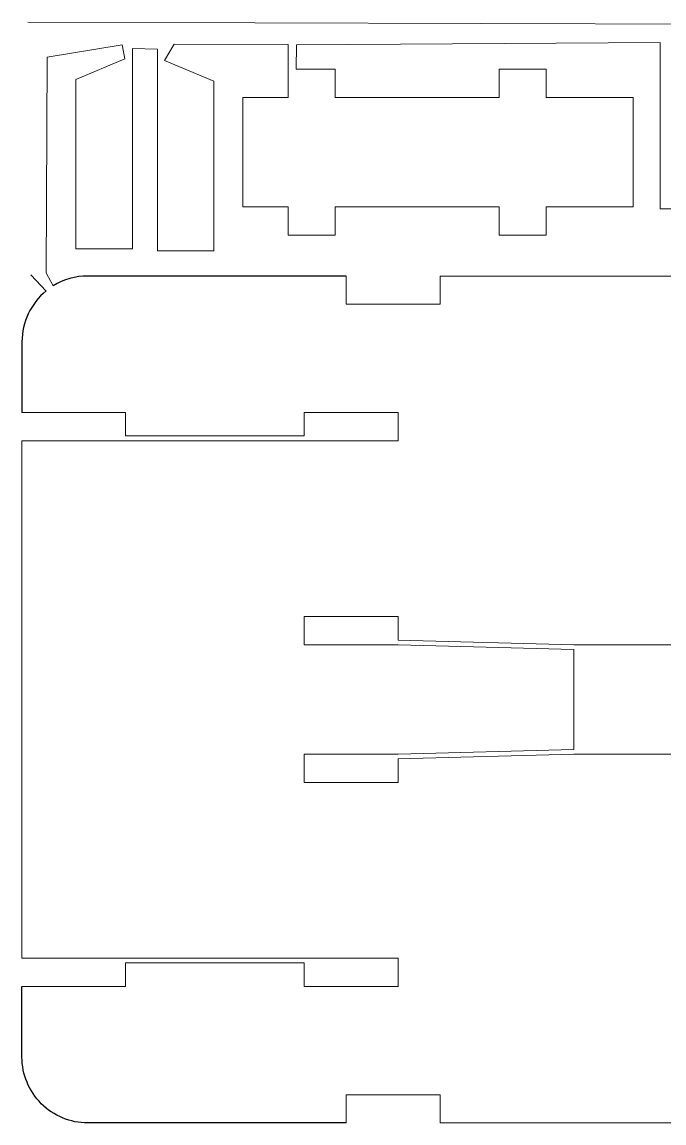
# Model space of a CAD drawing. Extents: x 1394 to 2035, y -697 to -231.
# Drawn here: x 1738.6 to 1875.2, y -467.4 to -233.4 of the extents above; entities that cross this region are included whole.
import ezdxf

# ---------------------------------------------------------------- set-up
doc = ezdxf.new("R2010")
doc.units = 0
doc.header["$LTSCALE"] = 4.2
doc.header["$MEASUREMENT"] = 0

msp = doc.modelspace()

# ---------------------------------------------------------------- linework, layer by layer
at = {"color": 7, "linetype": 'Continuous', "lineweight": 0}
for p, q in [((1760.507336, -241.236301), (1759.96441, -238.257249)), ((1768.935194, -241.588843), (1770.962043, -238.105905)), ((1795.225581, -238.224961), (1770.962043, -238.105905)), ((1795.225581, -238.224961), (1795.225581, -249.443352)), ((1796.925979, -243.443352), (1796.999718, -238.233667)), ((1796.999718, -238.233667), (1874.351457, -237.741405)), ((1874.351457, -273.130104), (1874.351457, -237.741405)), ((1762.104994, -281.604457), (1762.104994, -239.064414)), ((1767.459086, -239.16531), (1762.104994, -239.064414)), ((1767.459086, -282.008039), (1767.459086, -239.16531)), ((1750.104994, -245.604457), (1760.507336, -241.236301)), ((1779.459086, -246.008039), (1768.935194, -241.588843)), ((1750.104994, -281.604457), (1750.104994, -245.604457)), ((1805.225581, -243.443352), (1796.925979, -243.443352)), ((1805.225581, -249.443352), (1805.225581, -243.443352)), ((1850.135581, -243.443352), (1840.135581, -243.443352)), ((1840.135581, -243.443352), (1840.135581, -249.443352)), ((1850.135581, -249.443352), (1850.135581, -243.443352)), ((1779.459086, -282.008039), (1779.459086, -246.008039)), ((1795.225581, -249.443352), (1785.635581, -249.443352)), ((1785.635581, -249.443352), (1785.635581, -261.297598)), ((1840.135581, -249.443352), (1805.225581, -249.443352)), ((1868.635581, -249.443352), (1850.135581, -249.443352)), ((1868.635581, -261.297598), (1868.635581, -249.443352)), ((1785.635581, -272.7265), (1785.635581, -261.297598)), ((1868.635581, -261.297598), (1868.635581, -272.7265)), ((1795.225581, -272.7265), (1785.635581, -272.7265)), ((1795.225581, -278.7265), (1795.225581, -272.7265)), ((1840.135581, -272.7265), (1805.225581, -272.7265)), ((1805.225581, -272.7265), (1805.225581, -278.7265)), ((1840.135581, -278.7265), (1840.135581, -272.7265)), ((1868.635581, -272.7265), (1850.135581, -272.7265)), ((1850.135581, -272.7265), (1850.135581, -278.7265)), ((1894.351457, -273.130104), (1874.351457, -273.130104)), ((1805.225581, -278.7265), (1795.225581, -278.7265)), ((1850.135581, -278.7265), (1840.135581, -278.7265)), ((1750.104994, -281.604457), (1762.104994, -281.604457)), ((1779.459086, -282.008039), (1767.459086, -282.008039)), ((1743.761218, -290.58273), (1740.51676, -287.166441)), ((1807.563539, -287.391848), (1807.563539, -293.391848)), ((1827.563539, -293.391848), (1827.563539, -287.391848)), ((1937.628802, -287.391848), (1827.563539, -287.391848)), ((1807.563539, -293.391848), (1827.563539, -293.391848)), ((1738.628802, -316.391848), (1760.628802, -316.391848)), ((1760.628802, -316.391848), (1760.628802, -321.391848)), ((1798.628802, -316.391848), (1798.628802, -321.391848)), ((1798.628802, -316.391848), (1818.628802, -316.391848)), ((1818.628802, -316.391848), (1818.628802, -322.391848)), ((1818.628802, -322.391848), (1738.628802, -322.391848)), ((1738.628802, -322.391848), (1738.628802, -377.391848)), ((1760.628802, -321.391848), (1798.628802, -321.391848)), ((1798.628802, -365.750303), (1798.628802, -359.750303)), ((1798.628802, -359.750303), (1818.628802, -359.750303)), ((1818.628802, -359.750303), (1818.628802, -364.750303)), ((1818.628802, -364.750303), (1855.980507, -365.750303)), ((1818.628802, -365.750303), (1798.628802, -365.750303)), ((1855.980507, -366.750303), (1818.628802, -365.750303)), ((1855.980507, -365.750303), (1884.150857, -365.750303)), ((1855.980507, -388.033451), (1855.980507, -366.750303)), ((1738.628802, -432.391848), (1738.628802, -377.391848)), ((1855.980507, -388.033451), (1818.628802, -389.033451)), ((1798.628802, -395.033451), (1798.628802, -389.033451)), ((1798.628802, -389.033451), (1818.628802, -389.033451)), ((1818.628802, -390.033451), (1855.980507, -389.033451)), ((1818.628802, -395.033451), (1818.628802, -390.033451)), ((1884.150857, -389.033451), (1855.980507, -389.033451)), ((1818.628802, -395.033451), (1798.628802, -395.033451)), ((1818.628802, -432.391848), (1738.628802, -432.391848)), ((1818.628802, -438.391848), (1818.628802, -432.391848)), ((1760.628802, -438.391848), (1760.628802, -433.391848)), ((1760.628802, -433.391848), (1798.628802, -433.391848)), ((1798.628802, -438.391848), (1798.628802, -433.391848)), ((1738.628802, -438.391848), (1760.628802, -438.391848)), ((1798.628802, -438.391848), (1818.628802, -438.391848)), ((1807.563539, -467.391848), (1807.563539, -461.391848)), ((1807.563539, -461.391848), (1827.563539, -461.391848)), ((1827.563539, -461.391848), (1827.563539, -467.391848)), ((1937.628802, -467.391848), (1827.563539, -467.391848))]:
    msp.add_line(p, q, dxfattribs=at)
at = {"color": 7, "linetype": 'Continuous', "lineweight": 0, "flags": 128}
for points in [[(1943.046569, -253.454477), (1933.000524, -234.019625), (1739.886153, -233.414253)], [(1759.96441, -238.257249), (1743.972436, -240.880535), (1743.770645, -286.687187), (1745.236988, -289.502312)]]:
    msp.add_lwpolyline(points, dxfattribs=at)
at = {"color": 7, "linetype": 'Continuous'}
for points in [[(1807.563539, -287.391848), (1752.628802, -287.391848, 0.13996), (1745.236988, -289.502312, 0.13996)], [(1743.748167, -290.568987, 0.224579), (1738.628802, -301.391848), (1738.628802, -316.391848)], [(1807.563539, -467.391848), (1752.628802, -467.391848, -0.414214), (1738.628802, -453.391848), (1738.628802, -438.391848)]]:
    msp.add_lwpolyline(points, format="xyb", dxfattribs=at)

doc.saveas('drawing.dxf')
